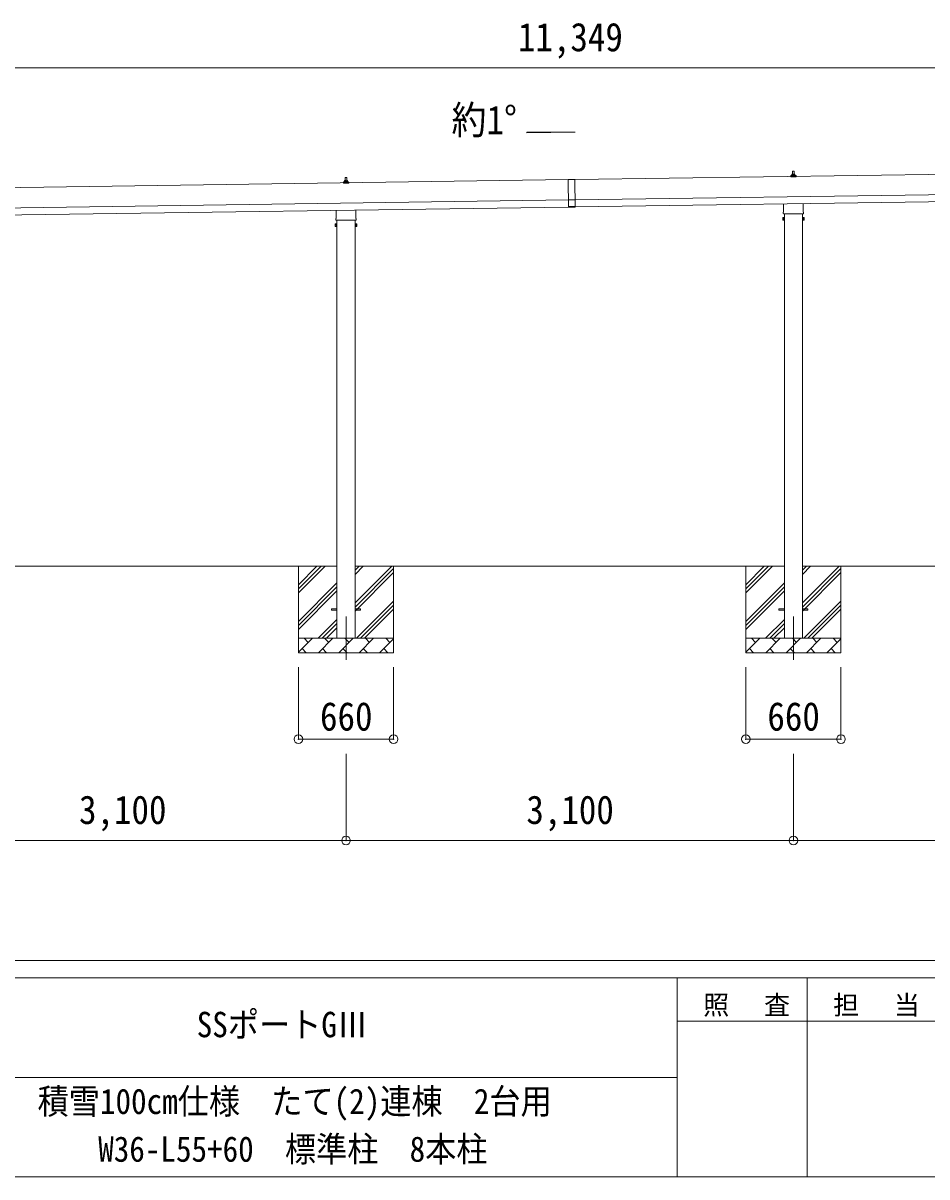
# Model space of a CAD drawing. Units: millimetres at full size, sheet at 1:60. Extents: x -16864 to 16864, y -11640 to 11640.
# Drawn here: x 869 to 7132, y -11640 to -3646 of the extents above; entities that cross this region are included whole.
import ezdxf
from ezdxf.enums import TextEntityAlignment as Align

# ---------------------------------------------------------------- set-up
doc = ezdxf.new("R2010")
doc.units = ezdxf.units.MM
doc.header["$LTSCALE"] = 60
doc.header["$PDMODE"] = 32
doc.header["$PDSIZE"] = 60
doc.linetypes.add('CHAIN1', pattern=[8, 5, -1, 1, -1])
for name, color, linetype, lineweight in [('0-1_Defpoints', 7, 'CHAIN1', 9), ('0-2_TEXT1', 4, 'Continuous', 9), ('0-3_SHAPE', 7, 'Continuous', 9), ('0-7_PARTS2', 7, 'Continuous', 9), ('0-8_TABLE1', 6, 'Continuous', 9), ('F-0', 7, 'Continuous', 9)]:
    doc.layers.add(name, color=color, linetype=linetype, lineweight=lineweight)
doc.styles.add('ＭＳ ゴシック', font='')
doc.styles.get('ＭＳ ゴシック').set_extended_font_data('MS Gothic')

msp = doc.modelspace()

# ---------------------------------------------------------------- linework, layer by layer
at = {"layer": '0-1_Defpoints'}
for p, q in [((3106.94, -7758.15), (3106.94, -8107.15)), ((6206.94, -7758.15), (6206.94, -8107.15))]:
    msp.add_line(p, q, dxfattribs=at)
at = {"layer": '0-2_TEXT1'}
for p, q in [((4694.85, -4402.32), (4358.85, -4407.12)), ((3101.25, -4739.61), (3101.97, -4716.08)), ((3102.97, -4715.11), (3111.52, -4715.11)), ((3112.52, -4716.08), (3113.25, -4739.61)), ((10297.62, -4649.74), (4692, -4729.82)), ((6189, -4710.82), (6189, -4703.11)), ((6225.5, -4710.82), (6189, -4710.82)), ((6189.38, -4702.32), (6225.11, -4702.32)), ((6189.76, -4702.14), (6196.48, -4700.51)), ((6196.86, -4700.32), (6217.63, -4700.32)), ((6197.25, -4699.54), (6197.25, -4695.32)), ((6198.25, -4695.32), (6216.25, -4695.32)), ((6201.25, -4695.32), (6201.97, -4671.8)), ((6202.97, -4670.82), (6211.52, -4670.82)), ((6212.52, -4671.8), (6213.25, -4695.32)), ((6217.25, -4699.54), (6217.25, -4695.32)), ((6224.73, -4702.14), (6218.01, -4700.51)), ((6225.5, -4710.82), (6225.5, -4703.11)), ((4647.01, -4730.46), (-983.46, -4810.89)), ((3089, -4755.11), (3089, -4747.39)), ((3125.5, -4755.11), (3089, -4755.11)), ((3089.38, -4746.61), (3125.11, -4746.61)), ((3089.76, -4746.42), (3096.48, -4744.79)), ((3096.86, -4744.61), (3117.63, -4744.61)), ((3097.25, -4743.82), (3097.25, -4739.61)), ((3098.25, -4739.61), (3116.25, -4739.61)), ((3117.25, -4743.82), (3117.25, -4739.61)), ((3124.73, -4746.42), (3118.01, -4744.79)), ((3125.5, -4755.11), (3125.5, -4747.39)), ((4646.99, -4729.46), (4691.99, -4728.82)), ((4646.99, -4729.46), (4649.74, -4921.94)), ((4692, -4729.82), (4647.01, -4730.46)), ((4691.99, -4728.82), (4694.74, -4921.3)), ((4694, -4869.8), (10299.62, -4789.72)), ((-981.46, -4950.88), (4649.01, -4870.44)), ((4694.02, -4870.8), (4649.02, -4871.44)), ((4694.72, -4919.8), (10300.34, -4839.72)), ((-980.74, -5000.87), (4649.72, -4920.44)), ((3038.64, -4999.09), (3038.64, -4943.45)), ((3175.24, -4941.5), (3175.24, -4999.09)), ((4694.67, -4916.3), (4649.67, -4916.94)), ((4694.74, -4921.3), (4649.74, -4921.94)), ((6138.64, -4954.81), (6138.64, -4899.17)), ((6275.24, -4897.22), (6275.24, -4954.81)), ((3032.94, -5037.37), (3033.7, -5036.05)), ((3036.94, -5007.87), (3036.94, -5002.37)), ((3174.88, -5011.37), (3039, -5011.37)), ((3044.44, -5011.37), (3044.44, -7908.15)), ((3169.44, -7908.15), (3169.44, -5011.37)), ((3176.94, -5002.37), (3176.94, -5007.87)), ((3180.94, -5037.37), (3180.18, -5036.05)), ((6132.94, -4993.08), (6133.7, -4991.77)), ((6132.94, -4993.08), (6132.94, -5010.08)), ((6132.94, -5010.08), (6133.7, -5011.4)), ((6139.94, -4996.67), (6133.7, -4996.67)), ((6139.94, -5006.49), (6133.7, -5006.49)), ((6139.94, -5011.4), (6133.7, -5011.4)), ((6136.94, -4963.58), (6136.94, -4958.08)), ((6274.88, -4967.08), (6139, -4967.08)), ((6142.44, -5010.78), (6139.94, -5010.78)), ((6144.44, -4967.08), (6144.44, -7908.15)), ((6269.44, -7908.15), (6269.44, -4967.08)), ((6271.44, -5010.78), (6273.94, -5010.78)), ((6273.94, -4996.67), (6280.18, -4996.67)), ((6273.94, -5006.49), (6280.18, -5006.49)), ((6273.94, -5011.4), (6280.18, -5011.4)), ((6276.94, -4958.08), (6276.94, -4963.58)), ((6280.94, -4993.08), (6280.18, -4991.77)), ((6280.94, -5010.08), (6280.18, -5011.4)), ((6280.94, -4993.08), (6280.94, -5010.08)), ((3032.94, -5037.37), (3032.94, -5054.37)), ((3032.94, -5054.37), (3033.7, -5055.68)), ((3039.94, -5040.96), (3033.7, -5040.96)), ((3039.94, -5050.78), (3033.7, -5050.78)), ((3039.94, -5055.68), (3033.7, -5055.68)), ((3042.44, -5055.07), (3039.94, -5055.07)), ((3171.44, -5055.07), (3173.94, -5055.07)), ((3173.94, -5040.96), (3180.18, -5040.96)), ((3173.94, -5050.78), (3180.18, -5050.78)), ((3173.94, -5055.68), (3180.18, -5055.68)), ((3180.94, -5054.37), (3180.18, -5055.68)), ((3180.94, -5037.37), (3180.94, -5054.37)), ((3006.94, -7703.65), (3044.44, -7703.65)), ((3006.94, -7712.65), (3006.94, -7703.65)), ((3006.94, -7703.65), (3044.44, -7703.65)), ((3006.94, -7712.65), (3006.94, -7703.65)), ((3006.94, -7712.65), (3044.44, -7712.65)), ((3006.94, -7712.65), (3044.44, -7712.65)), ((3169.44, -7703.65), (3206.94, -7703.65)), ((3169.44, -7703.65), (3206.94, -7703.65)), ((3169.44, -7712.65), (3206.94, -7712.65)), ((3169.44, -7712.65), (3206.94, -7712.65)), ((3206.94, -7712.65), (3206.94, -7703.65)), ((3206.94, -7712.65), (3206.94, -7703.65)), ((6106.94, -7703.65), (6144.44, -7703.65)), ((6106.94, -7712.65), (6106.94, -7703.65)), ((6106.94, -7703.65), (6144.44, -7703.65)), ((6106.94, -7712.65), (6106.94, -7703.65)), ((6106.94, -7712.65), (6144.44, -7712.65)), ((6106.94, -7712.65), (6144.44, -7712.65)), ((6269.44, -7703.65), (6306.94, -7703.65)), ((6269.44, -7703.65), (6306.94, -7703.65)), ((6269.44, -7712.65), (6306.94, -7712.65)), ((6269.44, -7712.65), (6306.94, -7712.65)), ((6306.94, -7712.65), (6306.94, -7703.65)), ((6306.94, -7712.65), (6306.94, -7703.65))]:
    msp.add_line(p, q, dxfattribs=at)
for points in [[(3039.94, -5055.68), (3039.94, -5036.05), (3033.7, -5036.05)], [(3173.94, -5055.68), (3173.94, -5036.05), (3180.18, -5036.05)], [(6139.94, -5011.4), (6139.94, -4991.77), (6133.7, -4991.77)], [(6139.94, -5010.78), (6139.94, -4992.38), (6142.44, -4992.38)], [(6273.94, -5010.78), (6273.94, -4992.38), (6271.44, -4992.38)], [(6273.94, -5011.4), (6273.94, -4991.77), (6280.18, -4991.77)], [(3039.94, -5055.07), (3039.94, -5036.67), (3042.44, -5036.67)], [(3173.94, -5055.07), (3173.94, -5036.67), (3171.44, -5036.67)]]:
    msp.add_lwpolyline(points, dxfattribs=at)
for points in [[(3042.44, -5056.37), (3042.44, -5035.37), (3044.44, -5035.37), (3044.44, -5056.37)], [(3171.44, -5056.37), (3171.44, -5035.37), (3169.44, -5035.37), (3169.44, -5056.37)], [(6142.44, -5012.08), (6142.44, -4991.08), (6144.44, -4991.08), (6144.44, -5012.08)], [(6271.44, -5012.08), (6271.44, -4991.08), (6269.44, -4991.08), (6269.44, -5012.08)]]:
    msp.add_lwpolyline(points, close=True, dxfattribs=at)
for centre, radius, start, end in [((3102.97, -4716.11), 1, 90, 178.60509), ((3111.52, -4716.11), 1, 1.39491, 90), ((6190, -4703.11), 1, 103.62699, 180), ((6196.25, -4699.54), 1, 283.62699, 0), ((6201.33, -4695.96), 4.13, 90, 171.17633), ((6198.25, -4696.32), 1, 90, 180), ((6202.97, -4671.82), 1, 90, 178.60509), ((6210.58, -4695.32), 4.83, 133.60282, 180), ((6203.91, -4695.32), 4.83, 0, 46.39718), ((6211.52, -4671.82), 1, 1.39491, 90), ((6213.16, -4695.96), 4.13, 8.82367, 90), ((6216.25, -4696.32), 1, 0, 90), ((6218.25, -4699.54), 1, 180, 256.37301), ((6224.5, -4703.11), 1, 0, 76.37301), ((3090, -4747.39), 1, 103.62699, 180), ((3096.25, -4743.82), 1, 283.62699, 0), ((3101.33, -4740.24), 4.13, 90, 171.17633), ((3098.25, -4740.61), 1, 90, 180), ((3110.58, -4739.61), 4.83, 133.60282, 180), ((3103.91, -4739.61), 4.83, 0, 46.39718), ((3113.16, -4740.24), 4.13, 8.82367, 90), ((3116.25, -4740.61), 1, 0, 90), ((3118.25, -4743.82), 1, 180, 256.37301), ((3124.5, -4747.39), 1, 0, 76.37301), ((6140.94, -4958.08), 4, 125.09963, 180), ((6272.94, -4958.08), 4, 0, 54.90037), ((3037.29, -5038.51), 4.34, 145.61575, 214.38425), ((3040.94, -5002.37), 4, 125.09963, 180), ((3040.94, -5007.87), 4, 180, 194.47751), ((3040.94, -5007.87), 4, 194.47751, 241.04498), ((3172.94, -5007.87), 4, 298.95502, 345.52249), ((3172.94, -5002.37), 4, 0, 54.90037), ((3172.94, -5007.87), 4, 345.52249, 0), ((3176.6, -5038.51), 4.34, 325.61575, 34.38425), ((6137.29, -4994.22), 4.34, 145.61575, 214.38425), ((6149.18, -5001.58), 16.24, 162.41205, 197.58795), ((6137.29, -5008.94), 4.34, 145.61575, 214.38425), ((6140.94, -4963.58), 4, 180, 194.47751), ((6140.94, -4963.58), 4, 194.47751, 241.04498), ((6272.94, -4963.58), 4, 298.95502, 345.52249), ((6272.94, -4963.58), 4, 345.52249, 0), ((6264.7, -5001.58), 16.24, 342.41205, 17.58795), ((6276.6, -4994.22), 4.34, 325.61575, 34.38425), ((6276.6, -5008.94), 4.34, 325.61575, 34.38425), ((3049.18, -5045.87), 16.24, 162.41205, 197.58795), ((3037.29, -5053.23), 4.34, 145.61575, 214.38425), ((3164.7, -5045.87), 16.24, 342.41205, 17.58795), ((3176.6, -5053.23), 4.34, 325.61575, 34.38425)]:
    msp.add_arc(centre, radius, start, end, dxfattribs=at)
at = {"layer": '0-3_SHAPE'}
for p, q in [((3044.44, -7408.15), (69.44, -7408.15)), ((2776.94, -7408.15), (2776.94, -8008.15)), ((2776.94, -7536.63), (2905.42, -7408.15)), ((2776.94, -7593.2), (2961.99, -7408.15)), ((2776.94, -7564.92), (2933.71, -7408.15)), ((6144.44, -7408.15), (3169.44, -7408.15)), ((3169.44, -7465.26), (3226.55, -7408.15)), ((3169.44, -7436.98), (3198.27, -7408.15)), ((3169.44, -7663.25), (3424.54, -7408.15)), ((3169.44, -7691.54), (3436.94, -7424.04)), ((3436.94, -7408.15), (3436.94, -8008.15)), ((5876.94, -7408.15), (5876.94, -8008.15)), ((5876.94, -7536.63), (6005.42, -7408.15)), ((5876.94, -7593.2), (6061.99, -7408.15)), ((5876.94, -7564.92), (6033.71, -7408.15)), ((9244.44, -7408.15), (6269.44, -7408.15)), ((6269.44, -7465.26), (6326.55, -7408.15)), ((6269.44, -7436.98), (6298.27, -7408.15)), ((6269.44, -7663.25), (6524.54, -7408.15)), ((6269.44, -7691.54), (6536.94, -7424.04)), ((6536.94, -7408.15), (6536.94, -8008.15)), ((3169.44, -7719.82), (3436.94, -7452.32)), ((6269.44, -7719.82), (6536.94, -7452.32)), ((2776.94, -7791.19), (3044.44, -7523.69)), ((2776.94, -7819.48), (3044.44, -7551.98)), ((2776.94, -7847.76), (3044.44, -7580.26)), ((5876.94, -7791.19), (6144.44, -7523.69)), ((5876.94, -7819.48), (6144.44, -7551.98)), ((5876.94, -7847.76), (6144.44, -7580.26)), ((3179.1, -7908.15), (3436.94, -7650.31)), ((6279.1, -7908.15), (6536.94, -7650.31)), ((3207.38, -7908.15), (3436.94, -7678.59)), ((3235.67, -7908.15), (3436.94, -7706.88)), ((6307.38, -7908.15), (6536.94, -7678.59)), ((6335.67, -7908.15), (6536.94, -7706.88)), ((2914.54, -7908.15), (3044.44, -7778.25)), ((2942.82, -7908.15), (3044.44, -7806.54)), ((6014.54, -7908.15), (6144.44, -7778.25)), ((6042.82, -7908.15), (6144.44, -7806.54)), ((2776.94, -8005.31), (2874.1, -7908.15)), ((2776.94, -7908.15), (3436.94, -7908.15)), ((2845.54, -7936.71), (2816.99, -7908.15)), ((2915.52, -8008.15), (3015.52, -7908.15)), ((2986.97, -7936.71), (2958.41, -7908.15)), ((2971.11, -7908.15), (3044.44, -7834.82)), ((3056.94, -8008.15), (3156.94, -7908.15)), ((3128.39, -7936.71), (3099.83, -7908.15)), ((3198.36, -8008.15), (3298.36, -7908.15)), ((3269.81, -7936.71), (3241.26, -7908.15)), ((3339.78, -8008.15), (3436.94, -7911)), ((3411.23, -7936.71), (3382.68, -7908.15)), ((5876.94, -8005.31), (5974.1, -7908.15)), ((5876.94, -7908.15), (6536.94, -7908.15)), ((5945.54, -7936.71), (5916.99, -7908.15)), ((6015.52, -8008.15), (6115.52, -7908.15)), ((6086.97, -7936.71), (6058.41, -7908.15)), ((6071.11, -7908.15), (6144.44, -7834.82)), ((6156.94, -8008.15), (6256.94, -7908.15)), ((6228.39, -7936.71), (6199.83, -7908.15)), ((6298.36, -8008.15), (6398.36, -7908.15)), ((6369.81, -7936.71), (6341.26, -7908.15)), ((6439.78, -8008.15), (6536.94, -7911)), ((6511.23, -7936.71), (6482.68, -7908.15)), ((2802.65, -7979.6), (2831.2, -8008.15)), ((2944.07, -7979.6), (2972.63, -8008.15)), ((3085.49, -7979.6), (3114.05, -8008.15)), ((3226.92, -7979.6), (3255.47, -8008.15)), ((3368.34, -7979.6), (3396.89, -8008.15)), ((5902.65, -7979.6), (5931.2, -8008.15)), ((6044.07, -7979.6), (6072.63, -8008.15)), ((6185.49, -7979.6), (6214.05, -8008.15)), ((6326.92, -7979.6), (6355.47, -8008.15)), ((6468.34, -7979.6), (6496.89, -8008.15)), ((3436.94, -8008.15), (2776.94, -8008.15)), ((6536.94, -8008.15), (5876.94, -8008.15))]:
    msp.add_line(p, q, dxfattribs=at)
at = {"layer": '0-7_PARTS2', "color": 4}
for p, q in [((4358.85, -4407.12), (4358.85, -4402.32)), ((4358.85, -4402.32), (4694.85, -4402.32))]:
    msp.add_line(p, q, dxfattribs=at)
at = {"layer": '0-8_TABLE1'}
for p, q in [((10332.94, -3955.51), (-1016.06, -3955.51)), ((2776.94, -8607.15), (2776.94, -8107.15)), ((3436.94, -8607.15), (3436.94, -8107.15)), ((5876.94, -8607.15), (5876.94, -8107.15)), ((6536.94, -8607.15), (6536.94, -8107.15)), ((2776.94, -8607.15), (3436.94, -8607.15)), ((5876.94, -8607.15), (6536.94, -8607.15)), ((3106.94, -9309.15), (3106.94, -8709.15)), ((6206.94, -9309.15), (6206.94, -8709.15)), ((3106.94, -9309.15), (6.94, -9309.15)), ((6206.94, -9309.15), (3106.94, -9309.15)), ((9306.94, -9309.15), (6206.94, -9309.15))]:
    msp.add_line(p, q, dxfattribs=at)
for p in [(2776.94, -8607.15), (3436.94, -8607.15), (5876.94, -8607.15), (6536.94, -8607.15), (3106.94, -9309.15), (6206.94, -9309.15)]:
    msp.add_point(p, dxfattribs=at)
at = {"layer": 'F-0', "color": 5, "lineweight": 5}
for p, q in [((-16864.12, -10140), (16015.88, -10140)), ((-16864.12, -10260), (10682.37, -10260)), ((5402.37, -10260), (5402.37, -11640)), ((6302.37, -10260), (6302.37, -11640)), ((5402.37, -10560), (9002.37, -10560)), ((-6897.63, -10950), (5402.37, -10950)), ((-16864.12, -11640), (16015.88, -11640))]:
    msp.add_line(p, q, dxfattribs=at)

# ---------------------------------------------------------------- texts
at = {"layer": '0-7_PARTS2', "style": 'ＭＳ ゴシック', "width": 0.9}
msp.add_text('約1°', height=197.9, dxfattribs=at).set_placement((3837.76, -4474.88), align=Align.BOTTOM_LEFT)
at = {"layer": '0-8_TABLE1', "color": 7, "style": 'ＭＳ ゴシック', "width": 0.9}
for s, p in [('11,349', (4298.44, -3900.51)), ('660', (2926.94, -8607.15)), ('660', (6026.94, -8607.15)), ('3,100', (1256.94, -9254.15)), ('3,100', (4356.94, -9254.15))]:
    msp.add_text(s, height=197.9, dxfattribs=at).set_placement(p, align=Align.BOTTOM_LEFT)
at = {"layer": 'F-0', "style": 'ＭＳ ゴシック', "width": 0.9}
for s, p in [('SSポートGⅢ ', (2072.37, -10725)), ('積雪100cm仕様\u3000たて(2)連棟\u30002台用', (969.87, -11256.91)), ('W36-L55+60\u3000標準柱\u30008本柱', (1389.87, -11587.74))]:
    msp.add_text(s, height=176, dxfattribs=at).set_placement(p, align=Align.BOTTOM_LEFT)
at = {"layer": 'F-0', "char_height": 132, "attachment_point": 7, "style": 'ＭＳ ゴシック'}
for s, insert in [('\\T1.17;照\u3000査', (5582.37, -10530)), ('\\T1.17;担\u3000当', (6482.37, -10530))]:
    msp.add_mtext(s, dxfattribs=dict(at, insert=insert))

doc.saveas('drawing.dxf')
